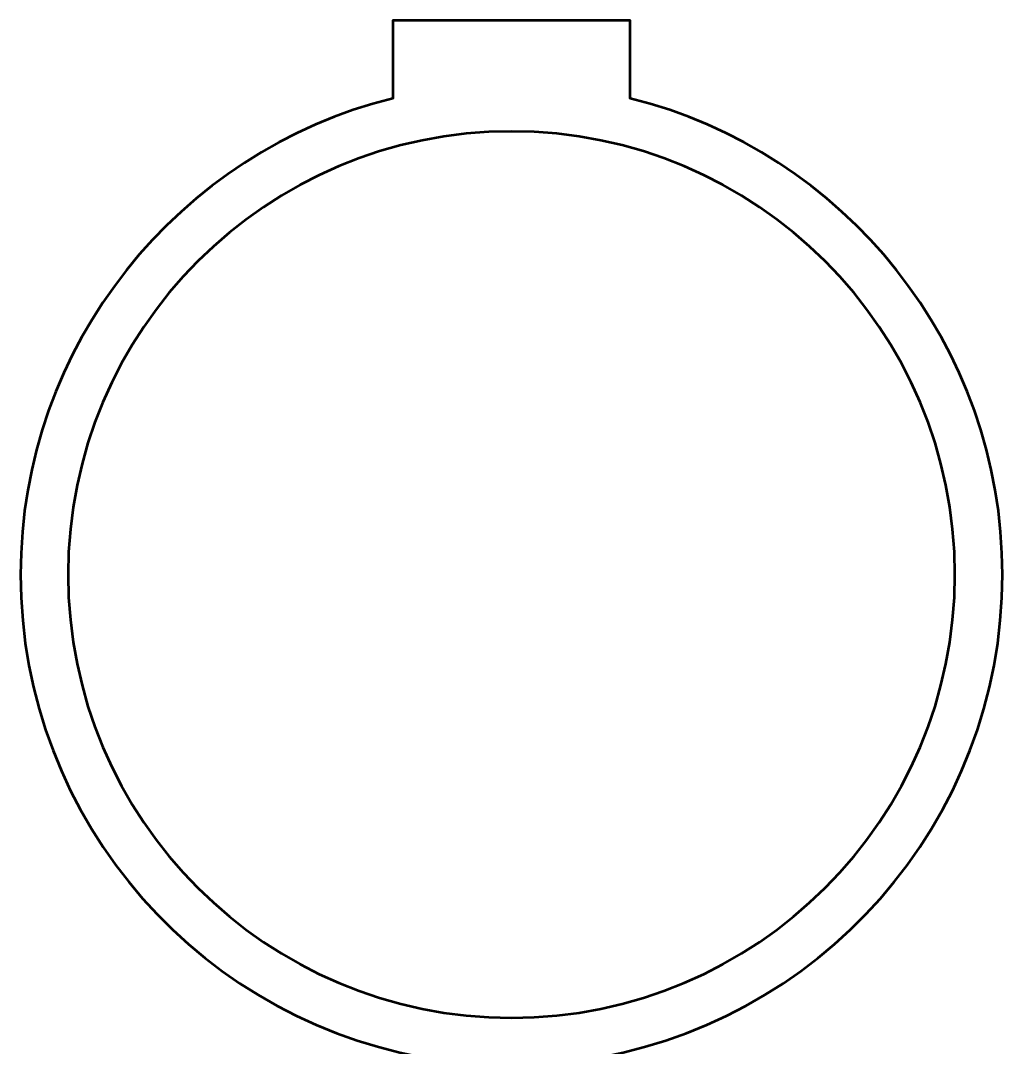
# Model space of a CAD drawing. Header units: centimetres. Extents: x -12.4 to 13.9, y -15.4 to 15.6.
# Drawn here: x -9.1 to -2.9, y 4.21 to 10.7 of the extents above; entities that cross this region are included whole.
import ezdxf

# ---------------------------------------------------------------- set-up
doc = ezdxf.new("R2010")
doc.units = ezdxf.units.CM
doc.header["$MEASUREMENT"] = 0
doc.layers.add('Layer 1', color=7, linetype='Continuous')

msp = doc.modelspace()

# ---------------------------------------------------------------- linework, layer by layer
at = {"layer": 'Layer 1', "lineweight": 53}
for points, knots in [([(-5.575, 3.07087), (-4.06403, 2.86367), (-2.9, 1.56789), (-2.9, 0), (-2.9, 0), (-2.9, -1.71209), (-4.28791, -3.1), (-6, -3.1), (-6, -3.1), (-7.71209, -3.1), (-9.1, -1.71209), (-9.1, 0), (-9.1, 0), (-9.1, 1.56789), (-7.93597, 2.86367), (-6.425, 3.07087), (-6.425, 3.07087), (-6.425, 3.07087), (-6.425, 4.12913), (-6.425, 4.12913), (-6.425, 4.12913), (-7.93597, 4.33633), (-9.1, 5.63211), (-9.1, 7.2), (-9.1, 7.2), (-9.1, 8.65344), (-8.09968, 9.87306), (-6.75, 10.20844), (-6.75, 10.20844), (-6.75, 10.20844), (-6.75, 10.7), (-6.75, 10.7), (-6.75, 10.7), (-6.75, 10.7), (-5.25, 10.7), (-5.25, 10.7), (-5.25, 10.7), (-5.25, 10.7), (-5.25, 10.20844), (-5.25, 10.20844), (-5.25, 10.20844), (-3.90032, 9.87306), (-2.9, 8.65344), (-2.9, 7.2), (-2.9, 7.2), (-2.9, 5.63211), (-4.06403, 4.33633), (-5.575, 4.12913), (-5.575, 4.12913), (-5.575, 4.12913), (-5.575, 3.07087), (-5.575, 3.07087)], [0, 0, 0, 0, 0.0714286, 0.0714286, 0.0714286, 0.0714286, 0.1428571, 0.1428571, 0.1428571, 0.1428571, 0.2142857, 0.2142857, 0.2142857, 0.2142857, 0.2857143, 0.2857143, 0.2857143, 0.2857143, 0.3571429, 0.3571429, 0.3571429, 0.3571429, 0.4285714, 0.4285714, 0.4285714, 0.4285714, 0.5, 0.5, 0.5, 0.5, 0.5714286, 0.5714286, 0.5714286, 0.5714286, 0.6428571, 0.6428571, 0.6428571, 0.6428571, 0.7142857, 0.7142857, 0.7142857, 0.7142857, 0.7857143, 0.7857143, 0.7857143, 0.7857143, 0.8571429, 0.8571429, 0.8571429, 0.8571429, 1, 1, 1, 1]), ([(-6, 4.4), (-7.54641, 4.4), (-8.8, 5.65359), (-8.8, 7.2), (-8.8, 7.2), (-8.8, 8.7464), (-7.54641, 10), (-6, 10), (-6, 10), (-4.45359, 10), (-3.2, 8.7464), (-3.2, 7.2), (-3.2, 7.2), (-3.2, 5.65359), (-4.45359, 4.4), (-6, 4.4)], [0, 0, 0, 0, 0.2, 0.2, 0.2, 0.2, 0.4, 0.4, 0.4, 0.4, 0.6, 0.6, 0.6, 0.6, 1, 1, 1, 1])]:
    msp.add_open_spline(points, degree=3, knots=knots, dxfattribs=at)

doc.saveas('drawing.dxf')
